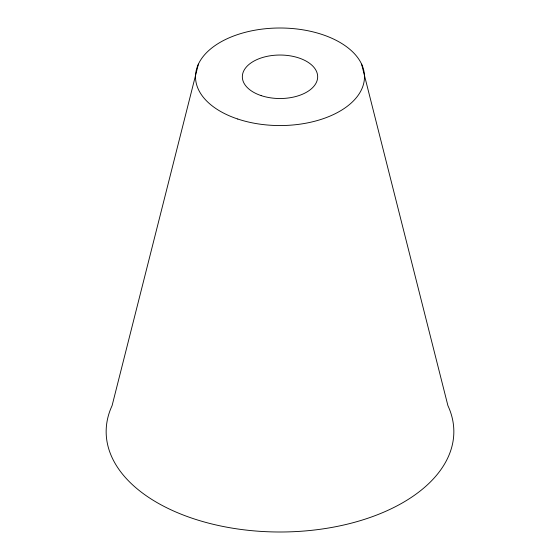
<?xml version="1.0" encoding="UTF-8"?>
<svg xmlns="http://www.w3.org/2000/svg" width="560" height="560" viewBox="0 0 560 560"><rect width="100%" height="100%" fill="white"/><g stroke="black" fill="none" stroke-linecap="round" stroke-linejoin="round"><path stroke-width="0.84" d="M198.394 64.155L112.084 405.657A173.845 100.366 0 0 0 280 532A173.845 100.366 0 0 0 447.916 405.657L361.606 64.155M237.755 119.021A84.49 48.776 0 0 0 364.49 76.776A84.49 48.776 0 0 0 237.755 34.538A84.49 48.776 0 0 0 237.755 119.021M261.17 95.613A37.667 21.749 0 0 0 317.667 76.776A37.667 21.749 0 0 0 261.17 57.946A37.667 21.749 0 0 0 261.17 95.613"/></g></svg>
